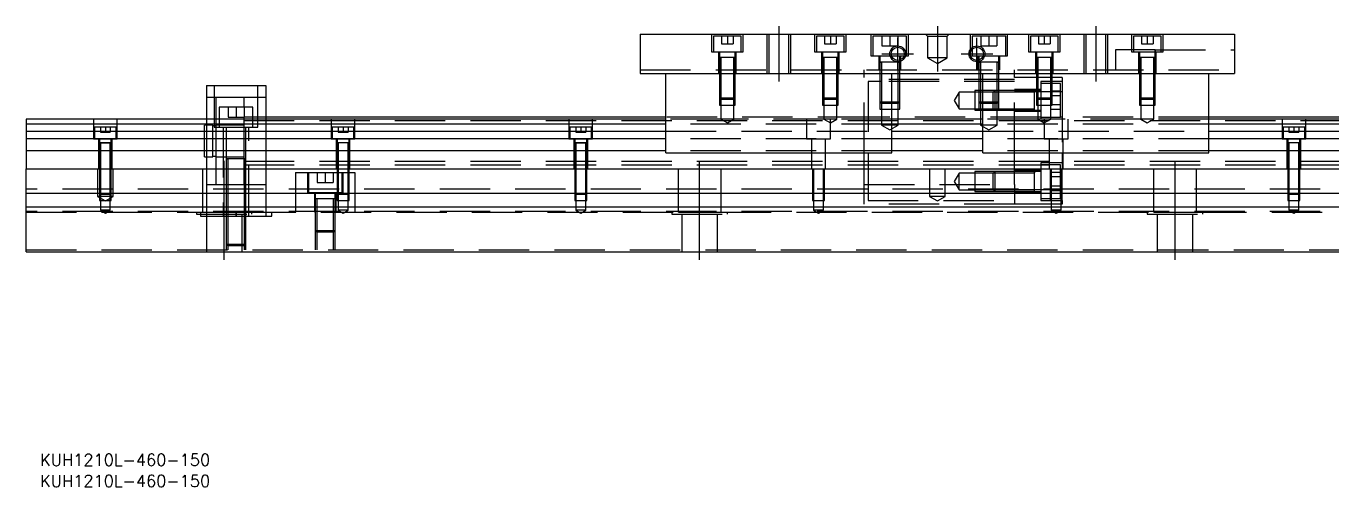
# Model space of a CAD drawing. Extents: x -8 to 650, y -290 to 102.
# Drawn here: x 0 to 329.6, y -290.3 to -174 of the extents above; entities that cross this region are included whole.
import ezdxf

# ---------------------------------------------------------------- set-up
doc = ezdxf.new("R2010")
doc.units = 0
doc.linetypes.add('CENTER', pattern=[50.8, 31.75, -6.35, 6.35, -6.35])
doc.linetypes.add('DASHED', pattern=[19.05, 12.7, -6.35])
doc.layers.get('0').update_dxf_attribs({"linetype": 'CONTINUOUS'})
doc.layers.add('CENTER', color=1, linetype='CENTER')
doc.styles.get("Standard").update_dxf_attribs({"font": 'txt.shx', "height": 3, "bigfont": 'bigfont.shx'})

# ---------------------------------------------------------------- blocks, each defined once
blk = doc.blocks.new('*U2')
at = {"color": 7, "linetype": 'CONTINUOUS'}
blk.add_text('KUH1210L-460-150', height=3, dxfattribs=at).set_placement((3.52, -290.35))
blk = doc.blocks.new('*U3')
at = {"color": 7, "linetype": 'CONTINUOUS'}
blk.add_text('KUH1210L-460-150', height=3, dxfattribs=at).set_placement((3.52, -285.04))

msp = doc.modelspace()

# ---------------------------------------------------------------- linework, layer by layer
at = {"color": 7, "linetype": 'CONTINUOUS'}
for p, q in [((155, -176), (155, -186)), ((155, -176), (305, -176)), ((305, -176), (305, -186)), ((155, -186), (305, -186)), ((161.5, -206), (161.5, -186)), ((218.5, -206), (218.5, -186)), ((241.5, -206), (241.5, -186)), ((298.5, -206), (298.5, -186)), ((45.5, -189), (45.5, -197.5)), ((45.5, -189), (60.5, -189)), ((60.5, -189), (60.5, -197.5)), ((254.5, -192.75), (254.5, -190.249994)), ((254.5, -195.250006), (254.5, -190.249994)), ((254.5, -195.250006), (254.5, -192.599968)), ((0, -197.5), (0, -198.752272)), ((161.5, -197.5), (0, -197.5)), ((161.5, -197), (60.5, -197)), ((241.5, -197.5), (218.5, -197.5)), ((244.1, -194.85), (249.5, -194.85)), ((405, -197), (298.5, -197)), ((460, -197.5), (298.5, -197.5)), ((161.5, -198.752272), (0, -198.752272)), ((0, -198.752272), (0, -200.52668)), ((0, -200.52668), (161.5, -200.52668)), ((0, -200.52668), (0, -202.423076)), ((241.5, -198.752272), (218.5, -198.752272)), ((218.5, -200.52668), (241.5, -200.52668)), ((460, -198.752272), (298.5, -198.752272)), ((298.5, -200.52668), (460, -200.52668)), ((0, -202.423076), (0, -205.477372)), ((161.5, -202.423076), (0, -202.423076)), ((241.5, -202.423076), (218.5, -202.423076)), ((460, -202.423076), (298.5, -202.423076)), ((161.5, -205.477372), (0, -205.477372)), ((0, -205.477372), (0, -210)), ((161.5, -206), (218.5, -206)), ((241.5, -205.477372), (218.5, -205.477372)), ((241.5, -206), (298.5, -206)), ((460, -205.477372), (298.5, -205.477372)), ((0, -216.3), (0, -210)), ((0, -210), (460, -210)), ((254.5, -213.25), (254.5, -210.749994)), ((254.5, -215.750006), (254.5, -210.749994)), ((254.5, -213.25), (254.5, -210.749994)), ((254.5, -215.750006), (254.5, -210.749994)), ((249.5, -211.15), (244.1, -211.15)), ((254.5, -211.15), (249.5, -211.15)), ((254.5, -215.35), (254.5, -211.15)), ((460, -216.3), (0, -216.3)), ((0, -219.7), (0, -216.3)), ((244.1, -215.35), (249.5, -215.35)), ((249.5, -215.35), (254.5, -215.35)), ((254.5, -215.750006), (254.5, -215.35)), ((0, -231), (0, -219.7)), ((460, -219.7), (0, -219.7)), ((0, -231), (460, -231))]:
    msp.add_line(p, q, dxfattribs=at)
at = {"color": 3, "linetype": 'DASHED'}
for p, q in [((173, -176), (173, -180.5)), ((180.5, -176.5), (173.5, -176.5)), ((173.5, -176.5), (173.5, -180.5)), ((175.5, -176.5), (175.5, -178.5)), ((177, -176.5), (177, -178.5)), ((178.5, -176.5), (178.5, -178.5)), ((180.5, -180.5), (180.5, -176.5)), ((181, -180.5), (181, -176)), ((187.000006, -176), (187.000006, -186)), ((187.5, -176), (187.5, -186)), ((192.5, -186), (192.5, -176)), ((192.999994, -186), (192.999994, -176)), ((199, -176), (199, -180.5)), ((206.5, -176.5), (199.5, -176.5)), ((199.5, -176.5), (199.5, -180.5)), ((201.5, -176.5), (201.5, -178.5)), ((203, -176.5), (203, -178.5)), ((204.5, -176.5), (204.5, -178.5)), ((206.5, -180.5), (206.5, -176.5)), ((207, -180.5), (207, -176)), ((213.25, -176), (213.25, -181.5)), ((222.25, -176.5), (213.75, -176.5)), ((213.75, -176.5), (213.75, -181.5)), ((216, -176.5), (216, -179)), ((218, -176.5), (218, -179)), ((220, -176.5), (220, -179)), ((222.25, -181.5), (222.25, -176.5)), ((222.75, -181.5), (222.75, -176)), ((227.5, -176.5), (227, -176)), ((227.5, -176.5), (227.5, -182)), ((227.5, -176.5), (232.5, -176.5)), ((232.5, -176.5), (233, -176)), ((232.5, -182), (232.5, -176.5)), ((238.25, -176), (238.25, -181.5)), ((247.25, -176.5), (238.75, -176.5)), ((238.75, -176.5), (238.75, -179.43875)), ((241, -176.5), (241, -179)), ((243, -176.5), (243, -179)), ((245, -176.5), (245, -179)), ((247.25, -181.5), (247.25, -176.5)), ((247.75, -181.5), (247.75, -176)), ((253, -176), (253, -180.5)), ((260.5, -176.5), (253.5, -176.5)), ((253.5, -176.5), (253.5, -180.5)), ((255.5, -176.5), (255.5, -178.5)), ((257, -176.5), (257, -178.5)), ((258.5, -176.5), (258.5, -178.5)), ((260.5, -180.5), (260.5, -176.5)), ((261, -180.5), (261, -176)), ((267.000006, -176), (267.000006, -186)), ((267.5, -176), (267.5, -186)), ((272.5, -186), (272.5, -176)), ((272.999994, -186), (272.999994, -176)), ((279, -176), (279, -180.5)), ((286.5, -176.5), (279.5, -176.5)), ((279.5, -176.5), (279.5, -180.5)), ((281.5, -176.5), (281.5, -178.5)), ((283, -176.5), (283, -178.5)), ((284.5, -176.5), (284.5, -178.5)), ((286.5, -180.5), (286.5, -176.5)), ((287, -180.5), (287, -176)), ((173, -180.5), (181, -180.5)), ((174.75, -180.5), (174.75, -186)), ((175, -180.5), (175, -181.9)), ((175.5, -178.5), (177, -178.5)), ((177, -178.5), (178.5, -178.5)), ((179, -181.9), (179, -180.5)), ((179.25, -186), (179.25, -180.5)), ((199, -180.5), (207, -180.5)), ((200.75, -180.5), (200.75, -186)), ((201, -180.5), (201, -181.9)), ((201.5, -178.5), (203, -178.5)), ((203, -178.5), (204.5, -178.5)), ((205, -181.9), (205, -180.5)), ((205.25, -186), (205.25, -180.5)), ((216, -179), (218, -179)), ((218, -179), (220, -179)), ((238.75, -179.43875), (238.75, -179.922968)), ((238.75, -179.922968), (238.75, -181.5)), ((241, -179), (243, -179)), ((243, -179), (245, -179)), ((253, -180.5), (261, -180.5)), ((254.75, -180.5), (254.75, -186)), ((255, -180.5), (255, -181.9)), ((255.5, -178.5), (257, -178.5)), ((257, -178.5), (258.5, -178.5)), ((259, -181.9), (259, -180.5)), ((259.25, -186), (259.25, -180.5)), ((275, -180), (275, -185)), ((285, -180), (275, -180)), ((279, -180.5), (287, -180.5)), ((280.75, -180.5), (280.75, -186)), ((281, -180.5), (281, -181.9)), ((281.5, -178.5), (283, -178.5)), ((283, -178.5), (284.5, -178.5)), ((285, -180), (305, -180)), ((285, -180.5), (285, -180)), ((285, -180), (285, -180.5)), ((285, -181.9), (285, -180.5)), ((285.25, -186), (285.25, -180.5)), ((179.000006, -181.9), (174.999994, -181.9)), ((179.000006, -181.9), (174.999994, -181.9)), ((179.000006, -181.9), (174.999994, -181.9)), ((175, -181.895), (175, -181.9)), ((175, -181.9), (175.216462, -181.9)), ((175.216708, -181.9), (175, -181.9)), ((175, -181.9), (175, -181.905)), ((175, -181.9), (175, -186)), ((178.783332, -181.9), (175.216708, -181.9)), ((175.35, -181.9), (175.35, -186)), ((178.65, -186), (178.65, -181.9)), ((179, -181.9), (178.783332, -181.9)), ((178.783538, -181.9), (179, -181.9)), ((179, -181.9), (179, -181.895)), ((179, -181.905), (179, -181.9)), ((179, -186), (179, -181.9)), ((205.000006, -181.9), (200.999994, -181.9)), ((201, -181.895), (201, -181.9)), ((201.216708, -181.9), (201, -181.9)), ((201, -181.9), (201, -181.905)), ((201, -181.9), (201, -186)), ((204.783332, -181.9), (201.216708, -181.9)), ((201.35, -181.9), (201.35, -186)), ((204.65, -186), (204.65, -181.9)), ((205, -181.9), (204.783332, -181.9)), ((205, -181.9), (205, -181.895)), ((205, -181.905), (205, -181.9)), ((205, -186), (205, -181.9)), ((213.25, -181.5), (222.75, -181.5)), ((215.25, -181.5), (215.25, -185)), ((220.500006, -183.1), (215.499994, -183.1)), ((220.500006, -183.1), (215.499994, -183.1)), ((215.5, -181.5), (215.5, -183.1)), ((215.5, -183.095), (215.5, -183.1)), ((215.5, -183.1), (215.757448, -183.1)), ((215.757468, -183.1), (215.5, -183.1)), ((215.5, -183.1), (215.5, -183.105)), ((215.5, -183.1), (215.5, -185)), ((220.013852, -183.1), (215.757468, -183.1)), ((215.9, -183.1), (215.9, -185)), ((220.242552, -183.1), (220.013852, -183.1)), ((220.1, -185), (220.1, -183.1)), ((220.5, -183.1), (220.242552, -183.1)), ((220.242602, -183.1), (220.5, -183.1)), ((220.5, -182.572418), (220.5, -181.5)), ((220.5, -182.936492), (220.5, -182.572418)), ((220.5, -183.1), (220.5, -182.936492)), ((220.5, -183.1), (220.5, -183.095)), ((220.5, -183.105), (220.5, -183.1)), ((220.5, -185), (220.5, -183.1)), ((220.75, -185), (220.75, -181.5)), ((232.5, -182), (227.5, -182)), ((227.5, -182), (230, -183.443376)), ((230, -183.443376), (232.5, -182)), ((238.25, -181.5), (247.75, -181.5)), ((240.25, -181.5), (240.25, -185)), ((245.500006, -183.1), (240.499994, -183.1)), ((245.500006, -183.1), (240.499994, -183.1)), ((240.5, -181.5), (240.5, -182.572418)), ((240.5, -182.572418), (240.5, -182.936492)), ((240.5, -182.936492), (240.5, -183.1)), ((240.5, -183.095), (240.5, -183.1)), ((240.5, -183.1), (240.757448, -183.1)), ((240.757468, -183.1), (240.5, -183.1)), ((240.5, -183.1), (240.5, -183.105)), ((240.5, -183.1), (240.5, -185)), ((245.242552, -183.1), (240.757468, -183.1)), ((240.9, -183.1), (240.9, -185)), ((245.1, -185), (245.1, -183.1)), ((245.5, -183.1), (245.242552, -183.1)), ((245.242602, -183.1), (245.5, -183.1)), ((245.5, -183.1), (245.5, -181.5)), ((245.5, -183.1), (245.5, -183.095)), ((245.5, -183.105), (245.5, -183.1)), ((245.5, -185), (245.5, -183.1)), ((245.75, -185), (245.75, -181.5)), ((259.000006, -181.9), (254.999994, -181.9)), ((259.000006, -181.9), (254.999994, -181.9)), ((259.000006, -181.9), (254.999994, -181.9)), ((259.000006, -181.9), (254.999994, -181.9)), ((255, -181.895), (255, -181.9)), ((255, -181.9), (255.216462, -181.9)), ((255.216708, -181.9), (255, -181.9)), ((255, -181.9), (255, -181.905)), ((255, -181.9), (255, -186)), ((258.783332, -181.9), (255.216708, -181.9)), ((255.35, -181.9), (255.35, -186)), ((258.65, -186), (258.65, -181.9)), ((259, -181.9), (258.783332, -181.9)), ((258.783538, -181.9), (259, -181.9)), ((259, -181.9), (259, -181.895)), ((259, -181.905), (259, -181.9)), ((259, -186), (259, -181.9)), ((285.000006, -181.9), (280.999994, -181.9)), ((285.000006, -181.9), (280.999994, -181.9)), ((285.000006, -181.9), (280.999994, -181.9)), ((285.000006, -181.9), (280.999994, -181.9)), ((281, -181.895), (281, -181.9)), ((281, -181.9), (281.216462, -181.9)), ((281.216708, -181.9), (281, -181.9)), ((281, -181.9), (281, -186)), ((281, -181.9), (281, -181.905)), ((284.783332, -181.9), (281.216708, -181.9)), ((281.35, -181.9), (281.35, -186)), ((284.65, -186), (284.65, -181.9)), ((285, -181.9), (284.783332, -181.9)), ((284.783538, -181.9), (285, -181.9)), ((285, -181.9), (285, -181.895)), ((285, -186), (285, -181.9)), ((285, -181.905), (285, -181.9)), ((155, -185), (305, -185)), ((175, -186), (175, -192.15)), ((175.000006, -186), (175.000002, -192.15)), ((175.35, -186), (175.35, -192.5)), ((178.65, -192.5), (178.65, -186)), ((178.999998, -192.15), (178.999994, -186)), ((179, -192.15), (179, -186)), ((201, -186), (201, -192.15)), ((201.000006, -186), (201.000002, -192.15)), ((201.35, -186), (201.35, -192.5)), ((204.65, -192.5), (204.65, -186)), ((204.999998, -192.15), (204.999994, -186)), ((205, -192.15), (205, -186)), ((211.5, -186), (211.5, -185)), ((211.5, -206), (211.5, -186)), ((249.5, -187.5), (211.5, -187.5)), ((215.5, -185), (215.5, -186)), ((215.5, -186), (215.5, -193.1)), ((215.500006, -185), (215.500006, -186)), ((215.500006, -186), (215.500006, -193.100006)), ((215.9, -185), (215.9, -186)), ((215.9, -186), (215.9, -193.5)), ((220.1, -193.5), (220.1, -185)), ((220.499994, -193.1), (220.499994, -185)), ((220.5, -193.1), (220.5, -185)), ((240.5, -185), (240.5, -193.1)), ((240.500006, -185), (240.500006, -193.1)), ((240.9, -185), (240.9, -193.5)), ((245.1, -193.5), (245.1, -185)), ((245.499994, -193.1), (245.499994, -185)), ((245.5, -193.1), (245.5, -185)), ((249.5, -186), (249.5, -185)), ((249.5, -206), (249.5, -186)), ((255, -187), (249.5, -187)), ((255, -186), (255, -192.15)), ((255.35, -187), (255, -187)), ((255.000006, -186), (255.000002, -192.15)), ((255.35, -186), (255.35, -192.5)), ((258.65, -187), (255.35, -187)), ((258.65, -192.5), (258.65, -186)), ((259, -187), (258.65, -187)), ((258.999998, -192.15), (258.999994, -186)), ((259, -192.15), (259, -186)), ((261.5, -187), (259, -187)), ((261.5, -187), (261.5, -190.630684)), ((281, -186), (281, -192.15)), ((281.000006, -186), (281.000002, -192.15)), ((281.35, -186), (281.35, -192.5)), ((284.65, -192.5), (284.65, -186)), ((284.999998, -192.15), (284.999994, -186)), ((285, -192.15), (285, -186)), ((47.5, -189), (47.5, -199.5)), ((58.5, -199.5), (58.5, -189)), ((212.5, -188), (212.5, -206)), ((215.5, -188), (212.5, -188)), ((215.9, -188), (215.5, -188)), ((249.5, -188), (215.9, -188)), ((235.5, -190.65), (234.287564, -192.75)), ((235.5, -194.85), (235.5, -190.65)), ((239.5, -190.65), (235.5, -190.65)), ((244.5, -190.250002), (239.5, -190.250006)), ((239.5, -190.250006), (239.5, -195.249994)), ((244.1, -190.65), (239.5, -190.65)), ((244.5, -190.25), (244.1, -190.65)), ((244.1, -194.85), (244.1, -190.65)), ((249.5, -190.65), (244.1, -190.65)), ((244.5, -190.25), (244.5, -195.25)), ((249.5, -190.25), (244.5, -190.25)), ((249.5, -190.250006), (244.5, -190.250002)), ((256.1, -190), (249.5, -190)), ((254.5, -190.25), (249.5, -190.25)), ((255, -190.630684), (249.5, -190.630684)), ((254.5, -190.65), (249.5, -190.65)), ((254.5, -190.25), (254.495, -190.25)), ((254.5, -192.599968), (254.5, -190.249994)), ((254.5, -190.507468), (254.5, -190.25)), ((254.505, -190.25), (254.5, -190.25)), ((255, -190.25), (254.5, -190.25)), ((254.5, -192.599954), (254.5, -190.507468)), ((255.35, -190.25), (255, -190.25)), ((255.35, -190.630684), (255, -190.630684)), ((256.1, -190.25), (255.35, -190.25)), ((258.65, -190.630684), (255.35, -190.630684)), ((256.1, -188), (256.1, -197.5)), ((261.5, -188), (256.1, -188)), ((258.65, -188.5), (256.1, -188.5)), ((258.6, -190.440598), (258.6, -191.5953)), ((261.1, -190.440598), (258.6, -190.440598)), ((259, -188.5), (258.65, -188.5)), ((259, -190.630684), (258.65, -190.630684)), ((261.1, -188.5), (259, -188.5)), ((261.5, -190.630684), (259, -190.630684)), ((261.1, -197), (261.1, -188.5)), ((261.5, -190.630684), (261.5, -206)), ((48, -192), (45.5, -192)), ((48, -197.5), (48, -192)), ((55, -192), (48, -192)), ((55, -194.5), (55, -192)), ((60.5, -192), (55, -192)), ((175, -192.15), (179, -192.15)), ((175, -192.15), (175.35, -192.5)), ((175.000002, -192.15), (175.000006, -194)), ((175.000006, -194), (178.999994, -194)), ((178.65, -192.5), (175.35, -192.5)), ((175.35, -192.5), (175.35, -194)), ((175.35, -194), (175.35, -197.5)), ((178.65, -192.5), (179, -192.15)), ((178.65, -194), (178.65, -192.5)), ((178.65, -197.5), (178.65, -194)), ((178.999994, -194), (178.999998, -192.15)), ((201, -192.15), (205, -192.15)), ((201, -192.15), (201.35, -192.5)), ((201.000002, -192.15), (201.000006, -194)), ((201.000006, -194), (204.999994, -194)), ((204.65, -192.5), (201.35, -192.5)), ((201.35, -192.5), (201.35, -194)), ((201.35, -194), (201.35, -197.5)), ((204.65, -192.5), (205, -192.15)), ((204.65, -194), (204.65, -192.5)), ((204.65, -197.5), (204.65, -194)), ((204.999994, -194), (204.999998, -192.15)), ((215.5, -193.1), (220.5, -193.1)), ((215.5, -193.1), (215.9, -193.5)), ((215.500006, -193.100006), (215.500006, -195)), ((220.1, -193.5), (215.9, -193.5)), ((215.9, -193.5), (215.9, -195)), ((220.1, -193.5), (220.5, -193.1)), ((220.1, -195), (220.1, -193.5)), ((220.499994, -195), (220.499994, -193.1)), ((234.287564, -192.75), (235.5, -194.85)), ((240.5, -193.1), (245.5, -193.1)), ((240.5, -193.1), (240.9, -193.5)), ((240.500006, -193.1), (240.500006, -195)), ((245.1, -193.5), (240.9, -193.5)), ((240.9, -193.5), (240.9, -195)), ((245.1, -193.5), (245.5, -193.1)), ((245.1, -195), (245.1, -193.5)), ((245.499994, -195), (245.499994, -193.1)), ((254.5, -192.95002), (254.5, -192.599954)), ((254.5, -194.992552), (254.5, -192.95002)), ((255, -192.15), (259, -192.15)), ((255, -192.15), (255.35, -192.5)), ((255.000002, -192.15), (255.000006, -194)), ((255.000006, -194), (258.999994, -194)), ((258.65, -192.5), (255.35, -192.5)), ((255.35, -192.5), (255.35, -194)), ((255.35, -194), (255.35, -197.5)), ((258.6, -191.5953), (258.6, -193.9047)), ((261.1, -191.5953), (258.6, -191.5953)), ((261.1, -193.9047), (258.6, -193.9047)), ((258.6, -193.9047), (258.6, -195.059402)), ((258.65, -192.5), (259, -192.15)), ((258.65, -194), (258.65, -192.5)), ((258.65, -197.5), (258.65, -194)), ((258.999994, -194), (258.999998, -192.15)), ((281, -192.15), (285, -192.15)), ((281, -192.15), (281.35, -192.5)), ((281.000002, -192.15), (281.000006, -194)), ((281.000006, -194), (284.999994, -194)), ((284.65, -192.5), (281.35, -192.5)), ((281.35, -192.5), (281.35, -194)), ((281.35, -194), (281.35, -197.5)), ((284.65, -192.5), (285, -192.15)), ((284.65, -194), (284.65, -192.5)), ((284.65, -197.5), (284.65, -194)), ((284.999994, -194), (284.999998, -192.15)), ((17, -197.5), (17, -202.5)), ((23, -202.5), (23, -197.5)), ((45.5, -197.5), (45.5, -210)), ((48, -203), (48, -197.5)), ((57.25, -194.5), (48.75, -194.5)), ((48.75, -194.5), (48.75, -197.5)), ((48.75, -197.5), (48.75, -199.5)), ((51, -194.5), (51, -197)), ((51, -197), (53, -197)), ((53, -194.5), (53, -197)), ((53, -197), (55, -197)), ((55, -194.5), (55, -197)), ((55, -197.5), (55, -197)), ((57.25, -197), (55, -197)), ((55, -199.5), (55, -197.5)), ((57.25, -197.5), (57.25, -194.5)), ((60.5, -197), (57.25, -197)), ((57.25, -199.5), (57.25, -197.5)), ((60.5, -197.5), (60.5, -210)), ((77, -197.5), (77, -202.5)), ((83, -202.5), (83, -197.5)), ((137, -197.5), (137, -202.5)), ((143, -202.5), (143, -197.5)), ((212.5, -197), (161.5, -197)), ((175.35, -197.5), (161.5, -197.5)), ((178.65, -197.5), (175.35, -197.5)), ((175.35, -197.5), (177, -198.452628)), ((177, -198.452628), (178.65, -197.5)), ((201.35, -197.5), (178.65, -197.5)), ((197, -197.5), (197, -202.5)), ((204.65, -197.5), (201.35, -197.5)), ((201.35, -197.5), (203, -198.452628)), ((203, -198.452628), (204.65, -197.5)), ((203, -202.5), (203, -197.5)), ((218.5, -197.5), (204.65, -197.5)), ((256.1, -197), (212.5, -197)), ((215.500006, -195), (220.499994, -195)), ((215.9, -195), (215.9, -199)), ((220.1, -199), (220.1, -195)), ((235.5, -194.85), (239.5, -194.85)), ((239.5, -194.85), (244.1, -194.85)), ((239.5, -195.249994), (244.5, -195.249998)), ((240.500006, -195), (245.499994, -195)), ((240.9, -195), (240.9, -199)), ((255.35, -197.5), (241.5, -197.5)), ((244.1, -194.85), (244.5, -195.25)), ((244.1, -194.85), (249.5, -194.85)), ((244.5, -195.249998), (249.5, -195.249994)), ((244.5, -195.25), (249.5, -195.249998)), ((245.1, -199), (245.1, -195)), ((249.5, -194.85), (254.5, -194.85)), ((249.5, -195.249998), (254.505, -195.25)), ((249.5, -195.5), (256.1, -195.5)), ((254.495, -195.25), (256.1, -195.25)), ((254.5, -195.25), (254.5, -194.992552)), ((258.65, -197.5), (255.35, -197.5)), ((255.35, -197.5), (257, -198.452628)), ((256.1, -197), (261.1, -197)), ((257, -198.452628), (258.65, -197.5)), ((257, -197.5), (257, -202.5)), ((261.1, -195.059402), (258.6, -195.059402)), ((281.35, -197.5), (258.65, -197.5)), ((261.5, -197), (261.1, -197)), ((298.5, -197), (261.5, -197)), ((263, -202.5), (263, -197.5)), ((284.65, -197.5), (281.35, -197.5)), ((281.35, -197.5), (283, -198.452628)), ((283, -198.452628), (284.65, -197.5)), ((298.5, -197.5), (284.65, -197.5)), ((317, -197.5), (317, -202.5)), ((323, -202.5), (323, -197.5)), ((22.75, -199.5), (17.25, -199.5)), ((17.25, -199.5), (17.25, -202.5)), ((18.75, -199.5), (18.75, -200.8)), ((18.75, -200.8), (20, -200.8)), ((20, -199.5), (20, -200.8)), ((20, -200.8), (21.25, -200.8)), ((21.25, -199.5), (21.25, -200.8)), ((22.75, -202.5), (22.75, -199.5)), ((45, -203), (45, -199)), ((45.5, -199), (45, -199)), ((47.1, -199), (45.5, -199)), ((47.1, -203), (47.1, -199)), ((48, -199.2), (47.1, -199.2)), ((47.5, -199.5), (58.5, -199.5)), ((48.75, -199), (48, -199)), ((55, -199), (48.75, -199)), ((49.75, -199.5), (49.75, -222)), ((50.5, -199.5), (50.5, -207.5)), ((55, -197.875), (405, -197.875)), ((55, -203), (55, -199.5)), ((55.5, -207.5), (55.5, -199.5)), ((56.25, -222), (56.25, -199.5)), ((82.75, -199.5), (77.25, -199.5)), ((77.25, -199.5), (77.25, -202.5)), ((78.75, -199.5), (78.75, -200.8)), ((78.75, -200.8), (80, -200.8)), ((80, -199.5), (80, -200.8)), ((80, -200.8), (81.25, -200.8)), ((81.25, -199.5), (81.25, -200.8)), ((82.75, -202.5), (82.75, -199.5)), ((142.75, -199.5), (137.25, -199.5)), ((137.25, -199.5), (137.25, -202.5)), ((138.75, -199.5), (138.75, -200.8)), ((138.75, -200.8), (140, -200.8)), ((140, -199.5), (140, -200.8)), ((140, -200.8), (141.25, -200.8)), ((141.25, -199.5), (141.25, -200.8)), ((142.75, -202.5), (142.75, -199.5)), ((218.5, -198.752272), (161.5, -198.752272)), ((161.5, -200.52668), (218.5, -200.52668)), ((220.1, -199), (215.9, -199)), ((215.9, -199), (218, -200.212436)), ((218, -200.212436), (220.1, -199)), ((245.1, -199), (240.9, -199)), ((240.9, -199), (243, -200.212436)), ((298.5, -198.752272), (241.5, -198.752272)), ((241.5, -200.52668), (298.5, -200.52668)), ((243, -200.212436), (245.1, -199)), ((322.75, -199.5), (317.25, -199.5)), ((317.25, -199.5), (317.25, -202.5)), ((318.75, -199.5), (318.75, -200.8)), ((318.75, -200.8), (320, -200.8)), ((320, -199.5), (320, -200.8)), ((320, -200.8), (321.25, -200.8)), ((321.25, -199.5), (321.25, -200.8)), ((322.75, -202.5), (322.75, -199.5)), ((17, -202.5), (23, -202.5)), ((18.25, -202.5), (18.25, -210)), ((21.500006, -203.5), (18.499994, -203.5)), ((19.998804, -203.5), (18.499994, -203.5)), ((21.500006, -203.5), (18.499994, -203.5)), ((19.998804, -203.5), (18.499994, -203.5)), ((18.5, -202.5), (18.5, -203.5)), ((18.5, -203.495), (18.5, -203.5)), ((18.5, -203.5), (18.62467, -203.5)), ((18.624678, -203.5), (18.5, -203.5)), ((18.5, -203.5), (18.62467, -203.5)), ((18.624678, -203.5), (18.5, -203.5)), ((18.5, -203.5), (18.5, -203.505)), ((18.5, -203.5), (18.5, -210)), ((18.62467, -203.5), (21.375392, -203.5)), ((18.62467, -203.5), (21.375392, -203.5)), ((19.998804, -203.5), (18.624678, -203.5)), ((19.998804, -203.5), (18.624678, -203.5)), ((18.75, -203.5), (18.75, -210)), ((21.500006, -203.5), (19.998804, -203.5)), ((21.500006, -203.5), (19.998804, -203.5)), ((21.37533, -203.5), (19.998804, -203.5)), ((21.37533, -203.5), (19.998804, -203.5)), ((21.25, -210), (21.25, -203.5)), ((21.5, -203.5), (21.37533, -203.5)), ((21.5, -203.5), (21.37533, -203.5)), ((21.375392, -203.5), (21.5, -203.5)), ((21.375392, -203.5), (21.5, -203.5)), ((21.5, -203.5), (21.5, -202.5)), ((21.5, -203.5), (21.5, -203.495)), ((21.5, -203.505), (21.5, -203.5)), ((21.5, -210), (21.5, -203.5)), ((21.75, -210), (21.75, -202.5)), ((45, -207), (45, -203)), ((47.1, -207), (47.1, -203)), ((48, -210), (48, -203)), ((55, -207.500302), (55, -203)), ((77, -202.5), (83, -202.5)), ((78.25, -202.5), (78.25, -210)), ((79.998804, -203.5), (78.499994, -203.5)), ((79.998804, -203.5), (78.499994, -203.5)), ((78.5, -202.5), (78.5, -203.5)), ((78.5, -203.495), (78.5, -203.5)), ((78.624678, -203.5), (78.5, -203.5)), ((78.624678, -203.5), (78.5, -203.5)), ((78.5, -203.5), (78.5, -203.505)), ((78.5, -203.5), (78.5, -210)), ((79.998804, -203.5), (78.624678, -203.5)), ((79.998804, -203.5), (78.624678, -203.5)), ((78.75, -203.5), (78.75, -210)), ((81.500006, -203.5), (79.998804, -203.5)), ((81.500006, -203.5), (79.998804, -203.5)), ((81.37533, -203.5), (79.998804, -203.5)), ((81.37533, -203.5), (79.998804, -203.5)), ((81.25, -210), (81.25, -203.5)), ((81.5, -203.5), (81.37533, -203.5)), ((81.5, -203.5), (81.37533, -203.5)), ((81.5, -203.5), (81.5, -202.5)), ((81.5, -203.5), (81.5, -203.495)), ((81.5, -203.505), (81.5, -203.5)), ((81.5, -210), (81.5, -203.5)), ((81.75, -210), (81.75, -202.5)), ((137, -202.5), (143, -202.5)), ((138.25, -202.5), (138.25, -210)), ((141.500006, -203.5), (138.499994, -203.5)), ((139.998804, -203.5), (138.499994, -203.5)), ((141.500006, -203.5), (138.499994, -203.5)), ((139.998804, -203.5), (138.499994, -203.5)), ((138.5, -202.5), (138.5, -203.5)), ((138.5, -203.495), (138.5, -203.5)), ((138.5, -203.5), (138.62467, -203.5)), ((138.624678, -203.5), (138.5, -203.5)), ((138.5, -203.5), (138.62467, -203.5)), ((138.624678, -203.5), (138.5, -203.5)), ((138.5, -203.5), (138.5, -203.505)), ((138.5, -203.5), (138.5, -210)), ((138.62467, -203.5), (141.375392, -203.5)), ((138.62467, -203.5), (141.375392, -203.5)), ((139.998804, -203.5), (138.624678, -203.5)), ((139.998804, -203.5), (138.624678, -203.5)), ((138.75, -203.5), (138.75, -210)), ((141.500006, -203.5), (139.998804, -203.5)), ((141.500006, -203.5), (139.998804, -203.5)), ((141.37533, -203.5), (139.998804, -203.5)), ((141.37533, -203.5), (139.998804, -203.5)), ((141.25, -210), (141.25, -203.5)), ((141.5, -203.5), (141.37533, -203.5)), ((141.5, -203.5), (141.37533, -203.5)), ((141.375392, -203.5), (141.5, -203.5)), ((141.375392, -203.5), (141.5, -203.5)), ((141.5, -203.5), (141.5, -202.5)), ((141.5, -203.5), (141.5, -203.495)), ((141.5, -203.505), (141.5, -203.5)), ((141.5, -210), (141.5, -203.5)), ((141.75, -210), (141.75, -202.5)), ((218.5, -202.423076), (161.5, -202.423076)), ((197, -202.5), (203, -202.5)), ((198.25, -202.5), (198.25, -210)), ((201.75, -210), (201.75, -202.5)), ((298.5, -202.423076), (241.5, -202.423076)), ((257, -202.5), (263, -202.5)), ((258.25, -202.5), (258.25, -210)), ((261.75, -210), (261.75, -202.5)), ((317, -202.5), (323, -202.5)), ((318.25, -202.5), (318.25, -210)), ((319.998804, -203.5), (318.499994, -203.5)), ((319.998804, -203.5), (318.499994, -203.5)), ((318.5, -202.5), (318.5, -203.5)), ((318.5, -203.495), (318.5, -203.5)), ((318.624678, -203.5), (318.5, -203.5)), ((318.624678, -203.5), (318.5, -203.5)), ((318.5, -203.5), (318.5, -210)), ((318.5, -203.5), (318.5, -203.505)), ((319.998804, -203.5), (318.624678, -203.5)), ((319.998804, -203.5), (318.624678, -203.5)), ((318.75, -203.5), (318.75, -210)), ((321.500006, -203.5), (319.998804, -203.5)), ((321.500006, -203.5), (319.998804, -203.5)), ((321.37533, -203.5), (319.998804, -203.5)), ((321.37533, -203.5), (319.998804, -203.5)), ((321.25, -210), (321.25, -203.5)), ((321.5, -203.5), (321.37533, -203.5)), ((321.5, -203.5), (321.37533, -203.5)), ((321.5, -203.5), (321.5, -202.5)), ((321.5, -203.5), (321.5, -203.495)), ((321.5, -210), (321.5, -203.5)), ((321.5, -203.505), (321.5, -203.5)), ((321.75, -210), (321.75, -202.5)), ((45, -207), (45.5, -207)), ((45.5, -207), (47.1, -207)), ((47.1, -206.8), (48, -206.8)), ((48, -207), (50.5, -207)), ((55.500006, -207.5), (50.499994, -207.5)), ((55.500006, -207.5), (50.499994, -207.5)), ((50.5, -207), (55, -207)), ((50.5, -207.495), (50.5, -207.5)), ((50.5, -207.5), (50.757448, -207.5)), ((50.757468, -207.5), (50.5, -207.5)), ((50.5, -207.5), (50.5, -207.505)), ((50.5, -207.5), (50.5, -210)), ((55.242552, -207.5), (50.757468, -207.5)), ((50.9, -207.5), (50.9, -210)), ((55, -210), (55, -207.500302)), ((55.1, -210), (55.1, -207.5)), ((55.5, -207.5), (55.242552, -207.5)), ((55.242602, -207.5), (55.5, -207.5)), ((55.5, -207.5), (55.5, -207.495)), ((55.5, -207.505), (55.5, -207.5)), ((55.5, -210), (55.5, -207.5)), ((218.5, -205.477372), (161.5, -205.477372)), ((211.5, -210), (211.5, -206)), ((212.5, -206), (212.5, -210)), ((298.5, -205.477372), (241.5, -205.477372)), ((249.5, -210), (249.5, -206)), ((261.5, -206), (261.5, -210)), ((18, -210), (18, -217)), ((18.5, -210), (18.5, -216.25)), ((18.500006, -210), (18.500006, -216.250006)), ((18.75, -210), (18.75, -216.3)), ((21.25, -216.3), (21.25, -210)), ((21.499994, -216.250006), (21.499994, -210)), ((21.5, -216.25), (21.5, -210)), ((22, -217), (22, -210)), ((44.638098, -221), (44.638098, -210)), ((45.5, -210), (45.5, -216.3)), ((48, -214), (48, -210)), ((50.5, -210), (50.5, -216.3)), ((50.9, -210), (50.9, -216.3)), ((55, -208.125), (405, -208.125)), ((55, -209), (405, -209)), ((55, -214), (55, -210)), ((55.1, -216.3), (55.1, -210)), ((55.361902, -210), (55.361902, -221)), ((55.5, -216.3), (55.5, -210)), ((60.5, -210), (60.5, -216.3)), ((78.5, -210), (78.5, -216.25)), ((78.500006, -210), (78.500006, -216.250006)), ((78.75, -210), (78.75, -216.3)), ((81.25, -216.3), (81.25, -210)), ((81.499994, -216.250006), (81.499994, -210)), ((81.5, -216.25), (81.5, -210)), ((138.5, -210), (138.5, -216.25)), ((138.500006, -210), (138.500006, -216.250006)), ((138.75, -210), (138.75, -216.3)), ((141.25, -216.3), (141.25, -210)), ((141.499994, -216.250006), (141.499994, -210)), ((141.5, -216.25), (141.5, -210)), ((164.638098, -221), (164.638098, -210)), ((175.361902, -210), (175.361902, -221)), ((198.500006, -210), (198.500006, -216.3)), ((198.75, -210), (198.75, -218)), ((201.25, -218), (201.25, -210)), ((201.499994, -216.3), (201.499994, -210)), ((211.5, -214), (211.5, -210)), ((212.5, -210), (212.5, -216.3)), ((228, -210), (228, -217)), ((232, -217), (232, -210)), ((244.5, -210.750002), (239.5, -210.750006)), ((239.5, -210.750006), (239.5, -215.749994)), ((244.5, -210.75), (244.1, -211.15)), ((244.5, -210.75), (244.5, -215.75)), ((249.5, -210.75), (244.5, -210.75)), ((249.5, -210.750006), (244.5, -210.750002)), ((249.5, -214), (249.5, -210)), ((256.1, -210.5), (249.5, -210.5)), ((254.505, -210.75), (249.5, -210.75)), ((256.1, -210.75), (254.495, -210.75)), ((254.5, -210.75), (254.5, -211.007448)), ((254.5, -211.007468), (254.5, -210.75)), ((254.5, -210.75), (254.5, -211.007448)), ((254.5, -211.007468), (254.5, -210.75)), ((256.1, -208.5), (256.1, -218)), ((261.5, -208.5), (256.1, -208.5)), ((261.1, -209), (256.1, -209)), ((258.500006, -210), (258.500006, -216.3)), ((258.75, -210), (258.75, -218)), ((261.1, -210), (261.1, -209)), ((261.1, -216.3), (261.1, -210)), ((261.25, -218), (261.25, -210)), ((261.499994, -216.3), (261.499994, -210)), ((284.638098, -221), (284.638098, -210)), ((295.361902, -210), (295.361902, -221)), ((318.5, -210), (318.5, -216.25)), ((318.500006, -210), (318.500006, -216.250006)), ((318.75, -210), (318.75, -216.3)), ((321.25, -216.3), (321.25, -210)), ((321.499994, -216.250006), (321.499994, -210)), ((321.5, -216.25), (321.5, -210)), ((45.5, -214), (48, -214)), ((48, -214), (50.5, -214)), ((50.5, -214), (50.9, -214)), ((50.9, -214), (55, -214)), ((55, -214), (60.5, -214)), ((68, -211), (68, -216.3)), ((68, -211), (78.5, -211)), ((71, -211), (71, -216)), ((71.25, -211), (71.25, -216)), ((73.5, -211), (73.5, -213.5)), ((73.5, -213.5), (75.5, -213.5)), ((75.5, -211), (75.5, -213.5)), ((75.5, -213.5), (77.5, -213.5)), ((77.5, -211), (77.5, -213.5)), ((78.5, -211), (78.75, -211)), ((78.75, -211), (81.25, -211)), ((79.75, -216), (79.75, -211)), ((80, -216), (80, -211)), ((81.25, -211), (81.5, -211)), ((81.5, -211), (83, -211)), ((83, -211), (83, -216.3)), ((211.5, -214), (249.5, -214)), ((211.5, -216.3), (211.5, -214)), ((235.5, -211.15), (234.287564, -213.25)), ((234.287564, -213.25), (235.5, -215.35)), ((235.5, -215.35), (235.5, -211.15)), ((239.5, -211.15), (235.5, -211.15)), ((244.1, -211.15), (239.5, -211.15)), ((244.1, -215.35), (244.1, -211.15)), ((249.5, -214), (249.5, -216.3)), ((254.5, -213.099954), (254.5, -211.007468)), ((254.5, -215.492552), (254.5, -213.099954)), ((258.6, -210.940598), (258.6, -212.0953)), ((261.1, -210.940598), (258.6, -210.940598)), ((261.1, -212.0953), (258.6, -212.0953)), ((258.6, -212.0953), (258.6, -214.4047)), ((460, -215.15), (0, -215.15)), ((22, -217), (18, -217)), ((18, -217), (20, -218.1547)), ((18.5, -216.25), (21.5, -216.25)), ((18.5, -216.25), (18.55, -216.3)), ((18.500006, -216.250006), (18.500006, -216.3)), ((18.500006, -216.3), (18.500006, -218)), ((18.55, -216.3), (18.75, -216.5)), ((18.75, -216.3), (18.75, -216.5)), ((21.25, -216.5), (18.75, -216.5)), ((18.75, -216.5), (18.75, -218)), ((20, -218.1547), (22, -217)), ((21.25, -216.5), (21.25, -216.3)), ((21.25, -216.5), (21.45, -216.3)), ((21.25, -218), (21.25, -216.5)), ((21.45, -216.3), (21.5, -216.25)), ((21.499994, -216.3), (21.499994, -216.250006)), ((21.499994, -218), (21.499994, -216.3)), ((45.5, -216.3), (45.5, -219.7)), ((50.5, -216.3), (50.5, -219.7)), ((50.9, -216.3), (50.9, -219.7)), ((55.1, -219.7), (55.1, -216.3)), ((55.5, -219.7), (55.5, -216.3)), ((60.5, -216.3), (60.5, -219.7)), ((68, -216.3), (68, -219.7)), ((71, -216), (80, -216)), ((72.75, -216), (72.75, -221)), ((73, -216), (73, -216.3)), ((73, -216.3), (73, -217.6)), ((78, -216.3), (78, -216)), ((78, -217.6), (78, -216.3)), ((78.25, -221), (78.25, -216)), ((78.5, -216.25), (81.5, -216.25)), ((78.5, -216.25), (78.55, -216.3)), ((78.500006, -216.250006), (78.500006, -216.3)), ((78.500006, -216.3), (78.500006, -218)), ((78.55, -216.3), (78.75, -216.5)), ((78.75, -216.3), (78.75, -216.5)), ((81.25, -216.5), (78.75, -216.5)), ((78.75, -216.5), (78.75, -218)), ((81.25, -216.5), (81.25, -216.3)), ((81.25, -216.5), (81.45, -216.3)), ((81.25, -218), (81.25, -216.5)), ((81.45, -216.3), (81.5, -216.25)), ((81.499994, -216.3), (81.499994, -216.250006)), ((81.499994, -218), (81.499994, -216.3)), ((83, -216.3), (83, -219.7)), ((138.5, -216.25), (141.5, -216.25)), ((138.5, -216.25), (138.55, -216.3)), ((138.500006, -216.250006), (138.500006, -216.3)), ((138.500006, -216.3), (138.500006, -218)), ((138.55, -216.3), (138.75, -216.5)), ((138.75, -216.3), (138.75, -216.5)), ((141.25, -216.5), (138.75, -216.5)), ((138.75, -216.5), (138.75, -218)), ((141.25, -216.5), (141.25, -216.3)), ((141.25, -216.5), (141.45, -216.3)), ((141.25, -218), (141.25, -216.5)), ((141.45, -216.3), (141.5, -216.25)), ((141.499994, -216.3), (141.499994, -216.250006)), ((141.499994, -218), (141.499994, -216.3)), ((198.500006, -216.3), (198.500006, -218)), ((201.499994, -218), (201.499994, -216.3)), ((249.5, -216.275918), (211.5, -216.275918)), ((211.5, -219), (211.5, -216.3)), ((212.5, -216.3), (212.5, -218)), ((232, -217), (228, -217)), ((228, -217), (230, -218.1547)), ((230, -218.1547), (232, -217)), ((235.5, -215.35), (239.5, -215.35)), ((239.5, -215.35), (244.1, -215.35)), ((239.5, -215.749994), (244.5, -215.749998)), ((244.1, -215.35), (244.5, -215.75)), ((244.5, -215.749998), (249.5, -215.749994)), ((244.5, -215.75), (249.5, -215.75)), ((258.500006, -215.369316), (249.5, -215.369316)), ((249.5, -215.75), (254.5, -215.75)), ((249.5, -216), (256.1, -216)), ((249.5, -216.3), (249.5, -219)), ((254.495, -215.75), (254.5, -215.75)), ((254.5, -215.75), (254.5, -215.492552)), ((254.5, -215.75), (254.505, -215.75)), ((254.5, -215.75), (256.1, -215.75)), ((256.1, -217.5), (258.500006, -217.5)), ((261.5, -215.369316), (258.500006, -215.369316)), ((258.500006, -216.3), (258.500006, -218)), ((258.500006, -217.5), (261.1, -217.5)), ((258.6, -214.4047), (258.6, -215.559402)), ((261.1, -214.4047), (258.6, -214.4047)), ((261.1, -215.559402), (258.6, -215.559402)), ((261.1, -217.5), (261.1, -216.3)), ((261.499994, -218), (261.499994, -216.3)), ((318.5, -216.25), (321.5, -216.25)), ((318.5, -216.25), (318.55, -216.3)), ((318.500006, -216.250006), (318.500006, -216.3)), ((318.500006, -216.3), (318.500006, -218)), ((318.55, -216.3), (318.75, -216.5)), ((318.75, -216.3), (318.75, -216.5)), ((321.25, -216.5), (318.75, -216.5)), ((318.75, -216.5), (318.75, -218)), ((321.25, -216.5), (321.25, -216.3)), ((321.25, -216.5), (321.45, -216.3)), ((321.25, -218), (321.25, -216.5)), ((321.45, -216.3), (321.5, -216.25)), ((321.499994, -216.3), (321.499994, -216.250006)), ((321.499994, -218), (321.499994, -216.3)), ((18.500006, -218), (21.499994, -218)), ((18.75, -218), (18.75, -220.5)), ((21.25, -220.5), (18.75, -220.5)), ((18.75, -220.5), (20, -221.221688)), ((20, -221.221688), (21.25, -220.5)), ((21.25, -220.5), (21.25, -218)), ((45.5, -219.7), (45.5, -221)), ((50.5, -219.7), (50.5, -221)), ((50.9, -219.7), (50.9, -221)), ((55.1, -221), (55.1, -219.7)), ((55.5, -221), (55.5, -219.7)), ((60.5, -219.7), (60.5, -222)), ((68, -219.7), (68, -221)), ((78.000006, -217.6), (72.999994, -217.6)), ((73, -217.595), (73, -217.6)), ((73.257468, -217.6), (73, -217.6)), ((73, -217.6), (73, -217.605)), ((73, -217.6), (73, -219.7)), ((73, -219.7), (73, -221)), ((77.742552, -217.6), (73.257468, -217.6)), ((73.4, -217.6), (73.4, -219.7)), ((73.4, -219.7), (73.4, -221)), ((77.6, -219.7), (77.6, -217.6)), ((77.6, -221), (77.6, -219.7)), ((78, -217.6), (77.742552, -217.6)), ((78, -217.6), (78, -217.595)), ((78, -217.605), (78, -217.6)), ((78, -219.7), (78, -217.6)), ((78, -221), (78, -219.7)), ((78.500006, -218), (81.499994, -218)), ((78.75, -218), (78.75, -220.5)), ((81.25, -220.5), (78.75, -220.5)), ((78.75, -220.5), (80, -221.221688)), ((80, -221.221688), (81.25, -220.5)), ((81.25, -220.5), (81.25, -218)), ((83, -219.7), (83, -221)), ((138.500006, -218), (141.499994, -218)), ((138.75, -218), (138.75, -220.5)), ((141.25, -220.5), (138.75, -220.5)), ((138.75, -220.5), (140, -221.221688)), ((140, -221.221688), (141.25, -220.5)), ((141.25, -220.5), (141.25, -218)), ((198.500006, -218), (201.499994, -218)), ((198.75, -218), (198.75, -220.5)), ((201.25, -220.5), (198.75, -220.5)), ((198.75, -220.5), (200, -221.221688)), ((200, -221.221688), (201.25, -220.5)), ((201.25, -220.5), (201.25, -218)), ((249.5, -219), (211.5, -219)), ((212.5, -218), (249.5, -218)), ((261.5, -219), (249.5, -219)), ((256.1, -218), (258.500006, -218)), ((258.500006, -218), (261.499994, -218)), ((258.75, -218), (258.75, -220.5)), ((261.25, -220.5), (258.75, -220.5)), ((258.75, -220.5), (260, -221.221688)), ((260, -221.221688), (261.25, -220.5)), ((261.25, -220.5), (261.25, -218)), ((261.5, -218), (261.5, -219)), ((318.500006, -218), (321.499994, -218)), ((318.75, -218), (318.75, -220.5)), ((321.25, -220.5), (318.75, -220.5)), ((318.75, -220.5), (320, -221.221688)), ((320, -221.221688), (321.25, -220.5)), ((321.25, -220.5), (321.25, -218)), ((460, -220.85), (0, -220.85)), ((0, -221), (44.638098, -221)), ((43, -221), (43, -221.5)), ((43, -221.5), (57, -221.5)), ((44, -221), (44, -222)), ((44, -222), (53, -222)), ((44.638098, -221), (55.361902, -221)), ((45.5, -221), (45.5, -221.5)), ((45.5, -221.5), (45.5, -231)), ((50.5, -221), (50.5, -222)), ((50.5, -222), (50.5, -229.1)), ((50.500006, -222), (50.500006, -229.100006)), ((50.9, -221), (50.9, -222)), ((50.9, -222), (50.9, -229.5)), ((53, -221), (53, -222)), ((53, -222), (53, -221)), ((53, -222), (62, -222)), ((54.5, -231), (54.5, -221.5)), ((55.1, -222), (55.1, -221)), ((55.1, -229.5), (55.1, -222)), ((55.361902, -221), (164.638098, -221)), ((55.499994, -229.100006), (55.499994, -222)), ((55.5, -222), (55.5, -221)), ((55.5, -229.1), (55.5, -222)), ((57, -221.5), (57, -221)), ((62, -222), (62, -221)), ((73, -221), (73, -225.6)), ((73.000006, -221), (73.000006, -225.600006)), ((73.4, -221), (73.4, -226)), ((77.6, -226), (77.6, -221)), ((77.999994, -225.600006), (77.999994, -221)), ((78, -225.6), (78, -221)), ((163, -221), (163, -221.5)), ((163, -221.5), (177, -221.5)), ((164.638098, -221), (175.361902, -221)), ((165.5, -221.5), (165.5, -231)), ((174.5, -231), (174.5, -221.5)), ((175.361902, -221), (284.638098, -221)), ((177, -221.5), (177, -221)), ((283, -221), (283, -221.5)), ((283, -221.5), (297, -221.5)), ((284.638098, -221), (295.361902, -221)), ((285.5, -221.5), (285.5, -231)), ((294.5, -231), (294.5, -221.5)), ((295.361902, -221), (404.638098, -221)), ((297, -221.5), (297, -221)), ((73, -225.6), (78, -225.6)), ((73, -225.6), (73.4, -226)), ((73.000006, -225.600006), (73.000006, -230.5)), ((77.6, -226), (73.4, -226)), ((73.4, -226), (73.4, -230.5)), ((77.6, -226), (78, -225.6)), ((77.6, -230.5), (77.6, -226)), ((77.999994, -230.5), (77.999994, -225.600006)), ((0, -230.5), (460, -230.5)), ((50.5, -229.1), (55.5, -229.1)), ((50.5, -229.1), (50.9, -229.5)), ((50.500006, -229.100006), (50.500006, -230.5)), ((55.1, -229.5), (50.9, -229.5)), ((50.9, -229.5), (50.9, -230.5)), ((55.1, -229.5), (55.5, -229.1)), ((55.1, -230.5), (55.1, -229.5)), ((55.499994, -230.5), (55.499994, -229.100006))]:
    msp.add_line(p, q, dxfattribs=at)
at = {"color": 3, "linetype": 'CONTINUOUS'}
for centre in [(220, -181), (240, -181)]:
    msp.add_circle(centre, 2, dxfattribs=at)
at = {"color": 7, "linetype": 'CONTINUOUS'}
for centre in [(220, -181), (240, -181)]:
    msp.add_circle(centre, 1.65, dxfattribs=at)
at = {"layer": 'CENTER', "color": 1, "linetype": 'CENTER'}
for p, q in [((190, -174), (190, -188)), ((230, -174), (230, -185.443376)), ((270, -174), (270, -188)), ((220, -185), (220, -177)), ((240, -185), (240, -177)), ((216, -181), (224, -181)), ((236, -181), (244, -181)), ((50, -233), (50, -208)), ((170, -233), (170, -208)), ((290, -233), (290, -208))]:
    msp.add_line(p, q, dxfattribs=at)

# ---------------------------------------------------------------- block references
at = {"color": 7, "linetype": 'CONTINUOUS'}
for name in ['*U3', '*U2']:
    msp.add_blockref(name, (0, 0), dxfattribs=at)

doc.saveas('drawing.dxf')
